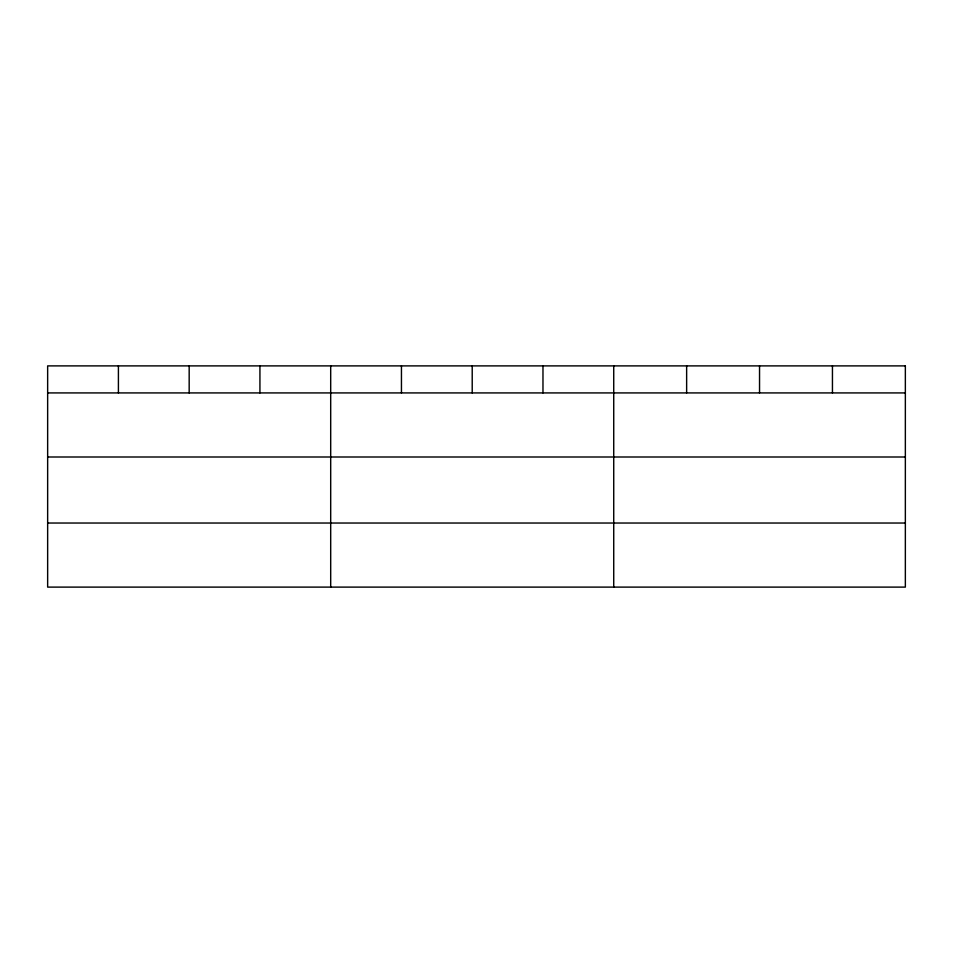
<?xml version="1.0" encoding="UTF-8"?>
<svg xmlns="http://www.w3.org/2000/svg" width="953" height="953" viewBox="0 0 953 953"><rect width="100%" height="100%" fill="white"/><g stroke="black" fill="none" stroke-linecap="round" stroke-linejoin="round"><path stroke-width="1.43" d="M47.65 392.922L905.35 392.922M47.65 456.999L905.35 456.999M47.65 523.03L905.35 523.03M832.445 365.892L832.445 392.922M759.541 365.892L759.541 392.922M686.636 365.892L686.636 392.922M613.732 365.892L613.732 587.108M542.972 365.892L542.972 392.922M472.211 365.892L472.211 392.922M401.451 365.892L401.451 392.922M330.691 365.892L330.691 587.108M259.931 365.892L259.931 392.922M189.171 365.892L189.171 392.922M118.41 365.892L118.41 392.922M905.35 365.892L47.65 365.892L47.65 587.108L905.35 587.108L905.35 365.892"/></g></svg>
